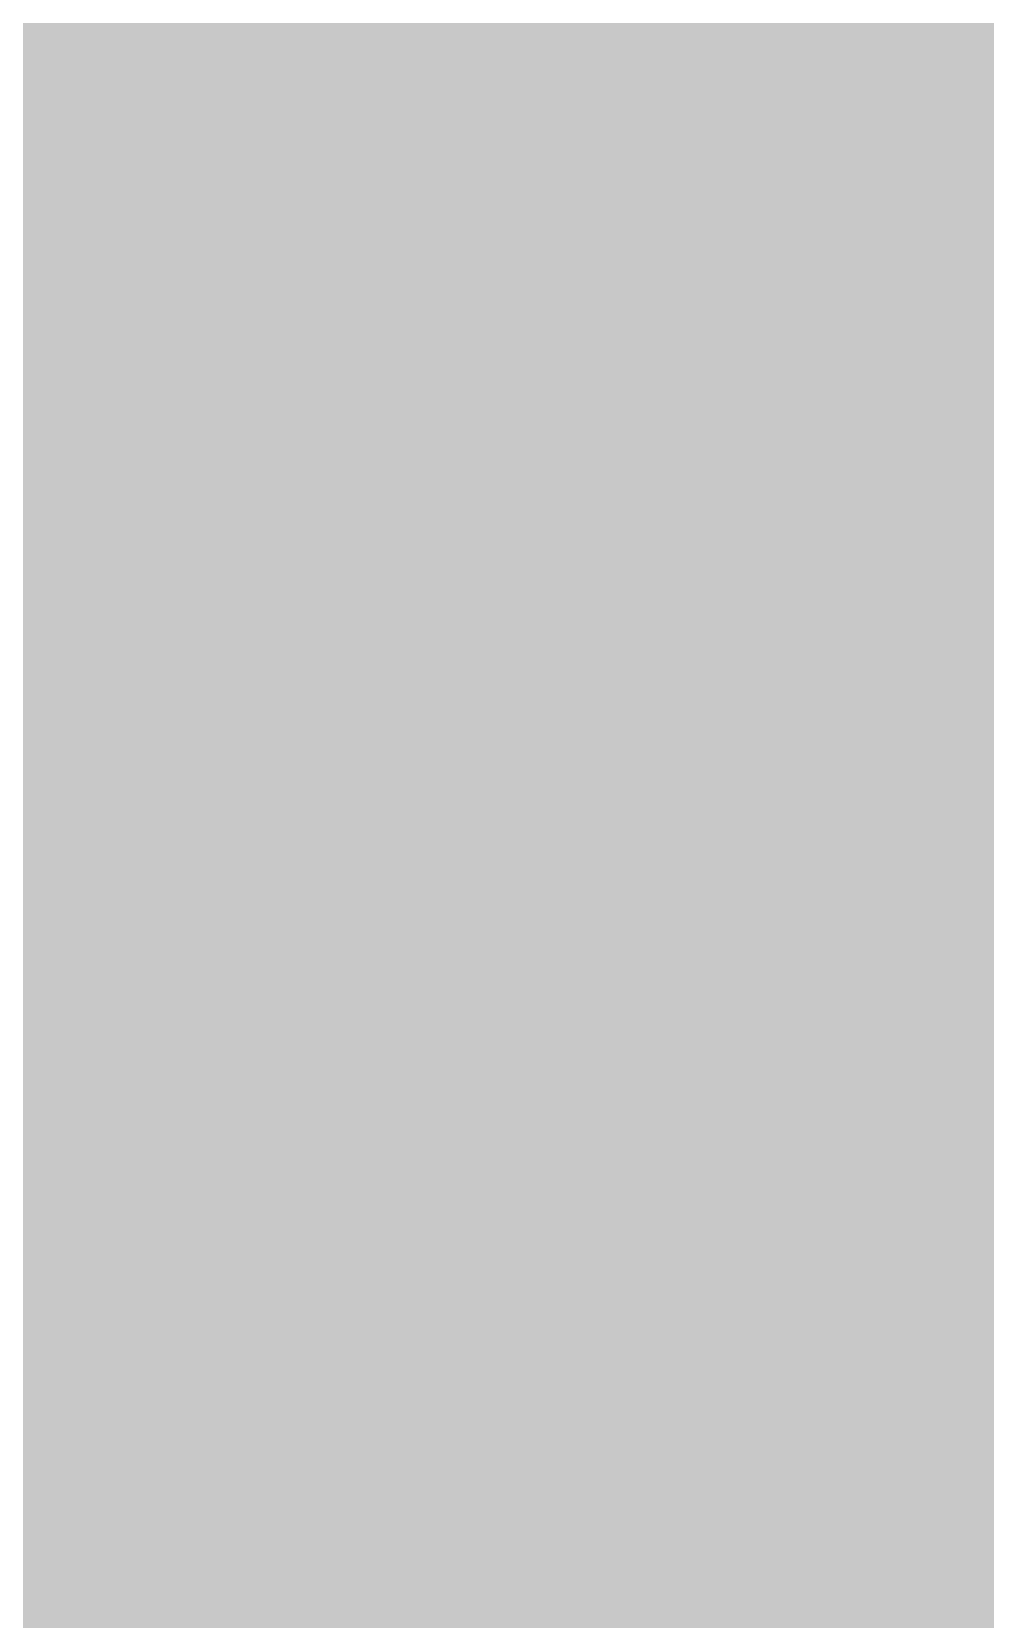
# Model space of a CAD drawing. Header units: millimetres. Extents: x -0.5 to 77.7, y -66.2 to -6.
# Drawn here: x 48.1191 to 48.1748, y -20.1218 to -20.0292 of the extents above; entities that cross this region are included whole.
import ezdxf

# ---------------------------------------------------------------- set-up
doc = ezdxf.new("R2010")
doc.units = ezdxf.units.MM
doc.header["$MEASUREMENT"] = 0
doc.layers.add('Inner1', color=7, linetype='Continuous', true_color=0x999966)
doc.layers.add('Top-Silkscreen-Layer', color=7, linetype='Continuous', true_color=0xffcc00)

msp = doc.modelspace()

# ---------------------------------------------------------------- hatches: boundary and pattern name
at = {"layer": 'Inner1'}
msp.add_hatch(color=256, dxfattribs=at).paths.add_polyline_path([(77.239014, -6.454153), (77.239014, -65.681991), (-0.02286, -65.681991), (-0.02286, -6.454153)])
at = {"layer": 'Top-Silkscreen-Layer'}
msp.add_hatch(color=256, dxfattribs=at).paths.add_polyline_path([(48.120371, -20.041621), (48.14092, -20.102002), (48.150363, -20.033173)])

# ---------------------------------------------------------------- linework, layer by layer
at = {"layer": 'Top-Silkscreen-Layer', "const_width": 0.254001}
for points in [[(48.424277, -20.26286), (48.450686, -20.331426), (48.43652, -20.257282)], [(48.226372, -19.820128), (48.239123, -19.866984), (48.251848, -19.820783)], [(48.120683, -20.155951), (48.140266, -20.216776), (48.144432, -20.145355), (48.133262, -20.141517)], [(48.120371, -20.041621), (48.14092, -20.102002), (48.150363, -20.033173)], [(48.523096, -20.034929), (48.510599, -20.042146), (48.509081, -20.062806), (48.559824, -20.091602)], [(47.919349, -19.918771), (47.907316, -19.937043), (47.943936, -19.993141), (47.962866, -19.993141), (47.971616, -19.977367), (47.985478, -19.957194), (47.981846, -19.946874), (47.973096, -19.932848)], [(48.120575, -19.935819), (48.106179, -19.95305), (48.11639, -19.968795), (48.168098, -19.955198)], [(48.223451, -19.93823), (48.212059, -19.952132), (48.22133, -19.96672), (48.258478, -19.966829), (48.2706, -19.951979), (48.255595, -19.938186)], [(48.221172, -20.047411), (48.225223, -20.090218), (48.237345, -20.103276), (48.250096, -20.092651), (48.257697, -20.047127)], [(48.003709, -20.09016), (48.015945, -20.110056), (48.013437, -20.142027), (48.000763, -20.158842), (47.976067, -20.155915), (47.960599, -20.142231), (47.948229, -20.114462), (47.972397, -20.092614)], [(48.220797, -20.163678), (48.21846, -20.201672), (48.268098, -20.185912)], [(47.819209, -20.49522), (47.845663, -20.560836), (47.86284, -20.560836), (47.8702, -20.544516)], [(48.221381, -20.268701), (48.215882, -20.318718), (48.268689, -20.303818)], [(48.002839, -20.207396), (48.015215, -20.224415), (48.008402, -20.262256), (47.993714, -20.281132), (47.968403, -20.262329), (47.952541, -20.22558), (47.975299, -20.207993)]]:
    msp.add_lwpolyline(points, close=True, dxfattribs=at)
for points in [[(48.021845, -19.877791), (48.019673, -19.913979), (48.002604, -19.968766), (48.019673, -19.992019), (48.020505, -20.02758), (48.003131, -20.047513), (47.972162, -20.044746), (47.958999, -20.027544), (47.942006, -20.027544), (47.904846, -20.063287), (47.901823, -20.084654), (47.917457, -20.101412), (47.921279, -20.141932), (47.921845, -20.221859), (47.921083, -20.256706), (47.901734, -20.298836), (47.901734, -20.322126), (47.914371, -20.33396), (47.927013, -20.345802), (47.922975, -20.357906), (47.911488, -20.373287), (47.915837, -20.454065), (47.915825, -20.484121), (47.892946, -20.531152)], [(48.094222, -20.505146), (48.084462, -20.494287), (48.07909, -20.447802), (48.079979, -20.376229), (48.075756, -20.333684), (48.088094, -20.324413), (48.088094, -20.300264), (48.088094, -20.276122), (48.075597, -20.262656), (48.063094, -20.238973), (48.075597, -20.214431), (48.088094, -20.180181), (48.088094, -20.16027), (48.075597, -20.148989), (48.063094, -20.125029), (48.075597, -20.095309), (48.057963, -20.024631), (48.060357, -19.993243), (48.080487, -19.970448), (48.088355, -19.952999), (48.080639, -19.935892), (48.058014, -19.909937), (48.055335, -19.879634)], [(48.312643, -19.923599), (48.30108, -19.934334), (48.301582, -19.954747), (48.321083, -19.993352)], [(48.304903, -20.042291), (48.296978, -20.056165), (48.300337, -20.076731), (48.303703, -20.09729)], [(48.318022, -20.143425), (48.298235, -20.167611), (48.293473, -20.181994), (48.30094, -20.202502), (48.315437, -20.226105)]]:
    msp.add_lwpolyline(points, dxfattribs=at)

doc.saveas('drawing.dxf')
